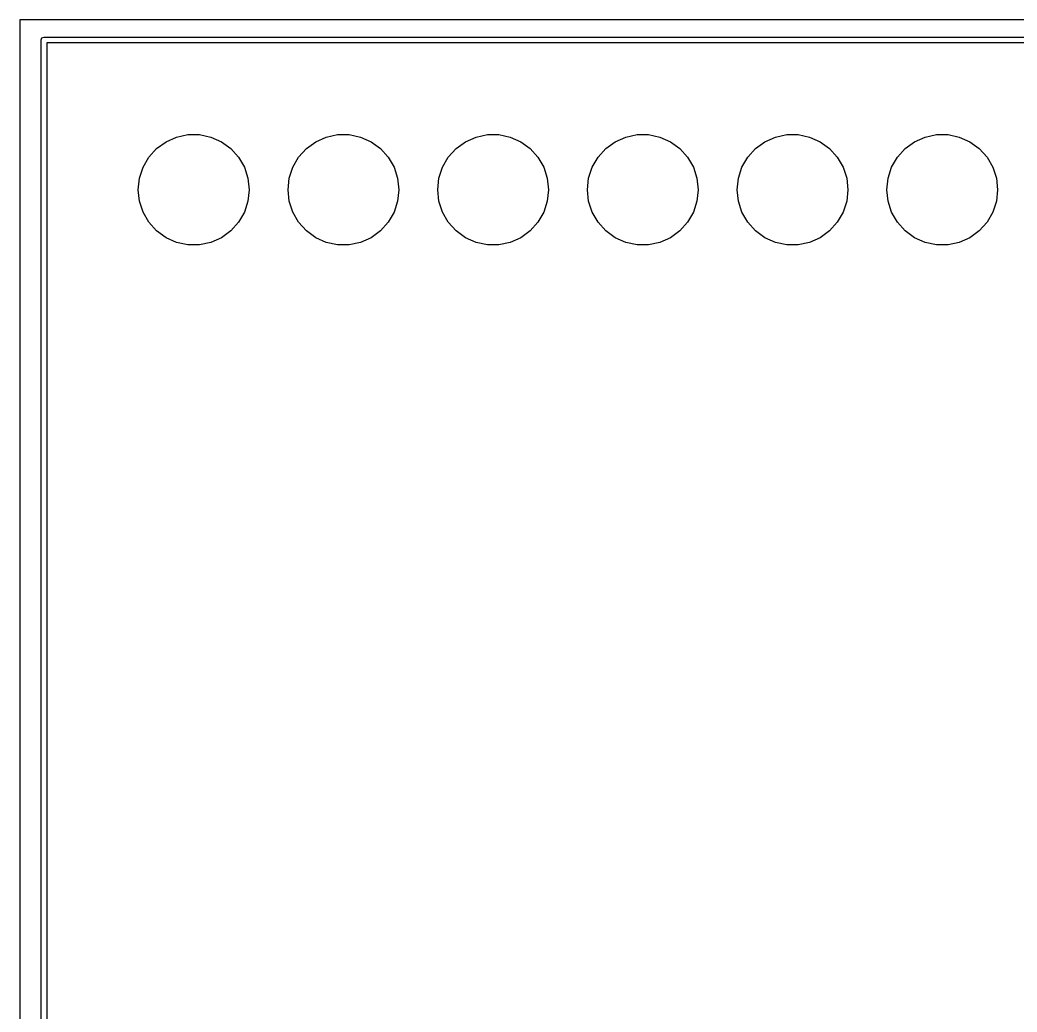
# Model space of a CAD drawing. Header units: millimetres. Extents: x 0 to 489, y -139 to 89.
# Drawn here: x 0.1 to 17.01, y 38.18 to 55.01 of the extents above; entities that cross this region are included whole.
import ezdxf

# ---------------------------------------------------------------- set-up
doc = ezdxf.new("R2010")
doc.units = ezdxf.units.MM
doc.header["$MEASUREMENT"] = 0
doc.layers.get('0').update_dxf_attribs({"linetype": 'CONTINUOUS'})
doc.layers.add('BLACK', color=7, linetype='CONTINUOUS')

msp = doc.modelspace()

# ---------------------------------------------------------------- linework, layer by layer
at = {"linetype": 'Continuous'}
msp.add_lwpolyline([(0.09581, 1.00993), (63.09581, 1.00993), (63.09581, 55.00993), (0.09581, 55.00993)], close=True, dxfattribs=at)
at = {"layer": 'BLACK', "linetype": 'Continuous'}
for p, q in [((0.45407, 54.67039), (0.46907, 54.70579)), ((0.45407, 1.33039), (0.45407, 54.67039)), ((0.46907, 54.70579), (0.50407, 54.72039)), ((0.50407, 54.72039), (62.73407, 54.72039)), ((0.55407, 54.62039), (0.55407, 1.38039)), ((62.68407, 54.62039), (0.55407, 54.62039)), ((2.57407, 52.94429), (2.75407, 53.02419)), ((2.57407, 52.94429), (2.75407, 53.02419)), ((2.57407, 52.94429), (2.75407, 53.02419)), ((2.57407, 52.94429), (2.75407, 53.02419)), ((2.75407, 53.02419), (2.94607, 53.06509)), ((2.75407, 53.02419), (2.94607, 53.06509)), ((2.75407, 53.02419), (2.94607, 53.06509)), ((2.75407, 53.02419), (2.94607, 53.06509)), ((2.94607, 53.06509), (3.14207, 53.06509)), ((2.94607, 53.06509), (3.14207, 53.06509)), ((2.94607, 53.06509), (3.14207, 53.06509)), ((2.94607, 53.06509), (3.14207, 53.06509)), ((3.14207, 53.06509), (3.33407, 53.02419)), ((3.14207, 53.06509), (3.33407, 53.02419)), ((3.14207, 53.06509), (3.33407, 53.02419)), ((3.14207, 53.06509), (3.33407, 53.02419)), ((3.33407, 53.02419), (3.51407, 52.94429)), ((3.33407, 53.02419), (3.51407, 52.94429)), ((3.33407, 53.02419), (3.51407, 52.94429)), ((3.33407, 53.02419), (3.51407, 52.94429)), ((5.11407, 52.94429), (5.29407, 53.02419)), ((5.11407, 52.94429), (5.29407, 53.02419)), ((5.11407, 52.94429), (5.29407, 53.02419)), ((5.11407, 52.94429), (5.29407, 53.02419)), ((5.29407, 53.02419), (5.48607, 53.06509)), ((5.29407, 53.02419), (5.48607, 53.06509)), ((5.29407, 53.02419), (5.48607, 53.06509)), ((5.29407, 53.02419), (5.48607, 53.06509)), ((5.48607, 53.06509), (5.68207, 53.06509)), ((5.48607, 53.06509), (5.68207, 53.06509)), ((5.48607, 53.06509), (5.68207, 53.06509)), ((5.48607, 53.06509), (5.68207, 53.06509)), ((5.68207, 53.06509), (5.87407, 53.02419)), ((5.68207, 53.06509), (5.87407, 53.02419)), ((5.68207, 53.06509), (5.87407, 53.02419)), ((5.68207, 53.06509), (5.87407, 53.02419)), ((5.87407, 53.02419), (6.05407, 52.94429)), ((5.87407, 53.02419), (6.05407, 52.94429)), ((5.87407, 53.02419), (6.05407, 52.94429)), ((5.87407, 53.02419), (6.05407, 52.94429)), ((7.65407, 52.94429), (7.83407, 53.02419)), ((7.65407, 52.94429), (7.83407, 53.02419)), ((7.65407, 52.94429), (7.83407, 53.02419)), ((7.65407, 52.94429), (7.83407, 53.02419)), ((7.83407, 53.02419), (8.02607, 53.06509)), ((7.83407, 53.02419), (8.02607, 53.06509)), ((7.83407, 53.02419), (8.02607, 53.06509)), ((7.83407, 53.02419), (8.02607, 53.06509)), ((8.02607, 53.06509), (8.22207, 53.06509)), ((8.02607, 53.06509), (8.22207, 53.06509)), ((8.02607, 53.06509), (8.22207, 53.06509)), ((8.02607, 53.06509), (8.22207, 53.06509)), ((8.22207, 53.06509), (8.41407, 53.02419)), ((8.22207, 53.06509), (8.41407, 53.02419)), ((8.22207, 53.06509), (8.41407, 53.02419)), ((8.22207, 53.06509), (8.41407, 53.02419)), ((8.41407, 53.02419), (8.59407, 52.94429)), ((8.41407, 53.02419), (8.59407, 52.94429)), ((8.41407, 53.02419), (8.59407, 52.94429)), ((8.41407, 53.02419), (8.59407, 52.94429)), ((10.19407, 52.94429), (10.37407, 53.02419)), ((10.19407, 52.94429), (10.37407, 53.02419)), ((10.19407, 52.94429), (10.37407, 53.02419)), ((10.19407, 52.94429), (10.37407, 53.02419)), ((10.37407, 53.02419), (10.56607, 53.06509)), ((10.37407, 53.02419), (10.56607, 53.06509)), ((10.37407, 53.02419), (10.56607, 53.06509)), ((10.37407, 53.02419), (10.56607, 53.06509)), ((10.56607, 53.06509), (10.76207, 53.06509)), ((10.56607, 53.06509), (10.76207, 53.06509)), ((10.56607, 53.06509), (10.76207, 53.06509)), ((10.56607, 53.06509), (10.76207, 53.06509)), ((10.76207, 53.06509), (10.95407, 53.02419)), ((10.76207, 53.06509), (10.95407, 53.02419)), ((10.76207, 53.06509), (10.95407, 53.02419)), ((10.76207, 53.06509), (10.95407, 53.02419)), ((10.95407, 53.02419), (11.13407, 52.94429)), ((10.95407, 53.02419), (11.13407, 52.94429)), ((10.95407, 53.02419), (11.13407, 52.94429)), ((10.95407, 53.02419), (11.13407, 52.94429)), ((12.73407, 52.94429), (12.91407, 53.02419)), ((12.73407, 52.94429), (12.91407, 53.02419)), ((12.73407, 52.94429), (12.91407, 53.02419)), ((12.73407, 52.94429), (12.91407, 53.02419)), ((12.91407, 53.02419), (13.10607, 53.06509)), ((12.91407, 53.02419), (13.10607, 53.06509)), ((12.91407, 53.02419), (13.10607, 53.06509)), ((12.91407, 53.02419), (13.10607, 53.06509)), ((13.10607, 53.06509), (13.30207, 53.06509)), ((13.10607, 53.06509), (13.30207, 53.06509)), ((13.10607, 53.06509), (13.30207, 53.06509)), ((13.10607, 53.06509), (13.30207, 53.06509)), ((13.30207, 53.06509), (13.49407, 53.02419)), ((13.30207, 53.06509), (13.49407, 53.02419)), ((13.30207, 53.06509), (13.49407, 53.02419)), ((13.30207, 53.06509), (13.49407, 53.02419)), ((13.49407, 53.02419), (13.67407, 52.94429)), ((13.49407, 53.02419), (13.67407, 52.94429)), ((13.49407, 53.02419), (13.67407, 52.94429)), ((13.49407, 53.02419), (13.67407, 52.94429)), ((15.27407, 52.94429), (15.45407, 53.02419)), ((15.27407, 52.94429), (15.45407, 53.02419)), ((15.27407, 52.94429), (15.45407, 53.02419)), ((15.27407, 52.94429), (15.45407, 53.02419)), ((15.45407, 53.02419), (15.64607, 53.06509)), ((15.45407, 53.02419), (15.64607, 53.06509)), ((15.45407, 53.02419), (15.64607, 53.06509)), ((15.45407, 53.02419), (15.64607, 53.06509)), ((15.64607, 53.06509), (15.84207, 53.06509)), ((15.64607, 53.06509), (15.84207, 53.06509)), ((15.64607, 53.06509), (15.84207, 53.06509)), ((15.64607, 53.06509), (15.84207, 53.06509)), ((15.84207, 53.06509), (16.03407, 53.02419)), ((15.84207, 53.06509), (16.03407, 53.02419)), ((15.84207, 53.06509), (16.03407, 53.02419)), ((15.84207, 53.06509), (16.03407, 53.02419)), ((16.03407, 53.02419), (16.21407, 52.94429)), ((16.03407, 53.02419), (16.21407, 52.94429)), ((16.03407, 53.02419), (16.21407, 52.94429)), ((16.03407, 53.02419), (16.21407, 52.94429)), ((2.28407, 52.68279), (2.41507, 52.82879)), ((2.28407, 52.68279), (2.41507, 52.82879)), ((2.28407, 52.68279), (2.41507, 52.82879)), ((2.28407, 52.68279), (2.41507, 52.82879)), ((2.41507, 52.82879), (2.57407, 52.94429)), ((2.41507, 52.82879), (2.57407, 52.94429)), ((2.41507, 52.82879), (2.57407, 52.94429)), ((2.41507, 52.82879), (2.57407, 52.94429)), ((3.51407, 52.94429), (3.67307, 52.82879)), ((3.51407, 52.94429), (3.67307, 52.82879)), ((3.51407, 52.94429), (3.67307, 52.82879)), ((3.51407, 52.94429), (3.67307, 52.82879)), ((3.67307, 52.82879), (3.80407, 52.68279)), ((3.67307, 52.82879), (3.80407, 52.68279)), ((3.67307, 52.82879), (3.80407, 52.68279)), ((3.67307, 52.82879), (3.80407, 52.68279)), ((4.82407, 52.68279), (4.95507, 52.82879)), ((4.82407, 52.68279), (4.95507, 52.82879)), ((4.82407, 52.68279), (4.95507, 52.82879)), ((4.82407, 52.68279), (4.95507, 52.82879)), ((4.95507, 52.82879), (5.11407, 52.94429)), ((4.95507, 52.82879), (5.11407, 52.94429)), ((4.95507, 52.82879), (5.11407, 52.94429)), ((4.95507, 52.82879), (5.11407, 52.94429)), ((6.05407, 52.94429), (6.21307, 52.82879)), ((6.05407, 52.94429), (6.21307, 52.82879)), ((6.05407, 52.94429), (6.21307, 52.82879)), ((6.05407, 52.94429), (6.21307, 52.82879)), ((6.21307, 52.82879), (6.34407, 52.68279)), ((6.21307, 52.82879), (6.34407, 52.68279)), ((6.21307, 52.82879), (6.34407, 52.68279)), ((6.21307, 52.82879), (6.34407, 52.68279)), ((7.36407, 52.68279), (7.49507, 52.82879)), ((7.36407, 52.68279), (7.49507, 52.82879)), ((7.36407, 52.68279), (7.49507, 52.82879)), ((7.36407, 52.68279), (7.49507, 52.82879)), ((7.49507, 52.82879), (7.65407, 52.94429)), ((7.49507, 52.82879), (7.65407, 52.94429)), ((7.49507, 52.82879), (7.65407, 52.94429)), ((7.49507, 52.82879), (7.65407, 52.94429)), ((8.59407, 52.94429), (8.75307, 52.82879)), ((8.59407, 52.94429), (8.75307, 52.82879)), ((8.59407, 52.94429), (8.75307, 52.82879)), ((8.59407, 52.94429), (8.75307, 52.82879)), ((8.75307, 52.82879), (8.88407, 52.68279)), ((8.75307, 52.82879), (8.88407, 52.68279)), ((8.75307, 52.82879), (8.88407, 52.68279)), ((8.75307, 52.82879), (8.88407, 52.68279)), ((9.90407, 52.68279), (10.03507, 52.82879)), ((9.90407, 52.68279), (10.03507, 52.82879)), ((9.90407, 52.68279), (10.03507, 52.82879)), ((9.90407, 52.68279), (10.03507, 52.82879)), ((10.03507, 52.82879), (10.19407, 52.94429)), ((10.03507, 52.82879), (10.19407, 52.94429)), ((10.03507, 52.82879), (10.19407, 52.94429)), ((10.03507, 52.82879), (10.19407, 52.94429)), ((11.13407, 52.94429), (11.29307, 52.82879)), ((11.13407, 52.94429), (11.29307, 52.82879)), ((11.13407, 52.94429), (11.29307, 52.82879)), ((11.13407, 52.94429), (11.29307, 52.82879)), ((11.29307, 52.82879), (11.42407, 52.68279)), ((11.29307, 52.82879), (11.42407, 52.68279)), ((11.29307, 52.82879), (11.42407, 52.68279)), ((11.29307, 52.82879), (11.42407, 52.68279)), ((12.44407, 52.68279), (12.57507, 52.82879)), ((12.44407, 52.68279), (12.57507, 52.82879)), ((12.44407, 52.68279), (12.57507, 52.82879)), ((12.44407, 52.68279), (12.57507, 52.82879)), ((12.57507, 52.82879), (12.73407, 52.94429)), ((12.57507, 52.82879), (12.73407, 52.94429)), ((12.57507, 52.82879), (12.73407, 52.94429)), ((12.57507, 52.82879), (12.73407, 52.94429)), ((13.67407, 52.94429), (13.83307, 52.82879)), ((13.67407, 52.94429), (13.83307, 52.82879)), ((13.67407, 52.94429), (13.83307, 52.82879)), ((13.67407, 52.94429), (13.83307, 52.82879)), ((13.83307, 52.82879), (13.96407, 52.68279)), ((13.83307, 52.82879), (13.96407, 52.68279)), ((13.83307, 52.82879), (13.96407, 52.68279)), ((13.83307, 52.82879), (13.96407, 52.68279)), ((14.98407, 52.68279), (15.11507, 52.82879)), ((14.98407, 52.68279), (15.11507, 52.82879)), ((14.98407, 52.68279), (15.11507, 52.82879)), ((14.98407, 52.68279), (15.11507, 52.82879)), ((15.11507, 52.82879), (15.27407, 52.94429)), ((15.11507, 52.82879), (15.27407, 52.94429)), ((15.11507, 52.82879), (15.27407, 52.94429)), ((15.11507, 52.82879), (15.27407, 52.94429)), ((16.21407, 52.94429), (16.37307, 52.82879)), ((16.21407, 52.94429), (16.37307, 52.82879)), ((16.21407, 52.94429), (16.37307, 52.82879)), ((16.21407, 52.94429), (16.37307, 52.82879)), ((16.37307, 52.82879), (16.50407, 52.68279)), ((16.37307, 52.82879), (16.50407, 52.68279)), ((16.37307, 52.82879), (16.50407, 52.68279)), ((16.37307, 52.82879), (16.50407, 52.68279)), ((2.18507, 52.51269), (2.28407, 52.68279)), ((2.18507, 52.51269), (2.28407, 52.68279)), ((2.18507, 52.51269), (2.28407, 52.68279)), ((2.18507, 52.51269), (2.28407, 52.68279)), ((3.80407, 52.68279), (3.90307, 52.51269)), ((3.80407, 52.68279), (3.90307, 52.51269)), ((3.80407, 52.68279), (3.90307, 52.51269)), ((3.80407, 52.68279), (3.90307, 52.51269)), ((4.72507, 52.51269), (4.82407, 52.68279)), ((4.72507, 52.51269), (4.82407, 52.68279)), ((4.72507, 52.51269), (4.82407, 52.68279)), ((4.72507, 52.51269), (4.82407, 52.68279)), ((6.34407, 52.68279), (6.44307, 52.51269)), ((6.34407, 52.68279), (6.44307, 52.51269)), ((6.34407, 52.68279), (6.44307, 52.51269)), ((6.34407, 52.68279), (6.44307, 52.51269)), ((7.26507, 52.51269), (7.36407, 52.68279)), ((7.26507, 52.51269), (7.36407, 52.68279)), ((7.26507, 52.51269), (7.36407, 52.68279)), ((7.26507, 52.51269), (7.36407, 52.68279)), ((8.88407, 52.68279), (8.98307, 52.51269)), ((8.88407, 52.68279), (8.98307, 52.51269)), ((8.88407, 52.68279), (8.98307, 52.51269)), ((8.88407, 52.68279), (8.98307, 52.51269)), ((9.80507, 52.51269), (9.90407, 52.68279)), ((9.80507, 52.51269), (9.90407, 52.68279)), ((9.80507, 52.51269), (9.90407, 52.68279)), ((9.80507, 52.51269), (9.90407, 52.68279)), ((11.42407, 52.68279), (11.52307, 52.51269)), ((11.42407, 52.68279), (11.52307, 52.51269)), ((11.42407, 52.68279), (11.52307, 52.51269)), ((11.42407, 52.68279), (11.52307, 52.51269)), ((12.34507, 52.51269), (12.44407, 52.68279)), ((12.34507, 52.51269), (12.44407, 52.68279)), ((12.34507, 52.51269), (12.44407, 52.68279)), ((12.34507, 52.51269), (12.44407, 52.68279)), ((13.96407, 52.68279), (14.06307, 52.51269)), ((13.96407, 52.68279), (14.06307, 52.51269)), ((13.96407, 52.68279), (14.06307, 52.51269)), ((13.96407, 52.68279), (14.06307, 52.51269)), ((14.88507, 52.51269), (14.98407, 52.68279)), ((14.88507, 52.51269), (14.98407, 52.68279)), ((14.88507, 52.51269), (14.98407, 52.68279)), ((14.88507, 52.51269), (14.98407, 52.68279)), ((16.50407, 52.68279), (16.60307, 52.51269)), ((16.50407, 52.68279), (16.60307, 52.51269)), ((16.50407, 52.68279), (16.60307, 52.51269)), ((16.50407, 52.68279), (16.60307, 52.51269)), ((2.12507, 52.32579), (2.18507, 52.51269)), ((2.12507, 52.32579), (2.18507, 52.51269)), ((2.12507, 52.32579), (2.18507, 52.51269)), ((2.12507, 52.32579), (2.18507, 52.51269)), ((3.90307, 52.51269), (3.96307, 52.32579)), ((3.90307, 52.51269), (3.96307, 52.32579)), ((3.90307, 52.51269), (3.96307, 52.32579)), ((3.90307, 52.51269), (3.96307, 52.32579)), ((4.66507, 52.32579), (4.72507, 52.51269)), ((4.66507, 52.32579), (4.72507, 52.51269)), ((4.66507, 52.32579), (4.72507, 52.51269)), ((4.66507, 52.32579), (4.72507, 52.51269)), ((6.44307, 52.51269), (6.50307, 52.32579)), ((6.44307, 52.51269), (6.50307, 52.32579)), ((6.44307, 52.51269), (6.50307, 52.32579)), ((6.44307, 52.51269), (6.50307, 52.32579)), ((7.20507, 52.32579), (7.26507, 52.51269)), ((7.20507, 52.32579), (7.26507, 52.51269)), ((7.20507, 52.32579), (7.26507, 52.51269)), ((7.20507, 52.32579), (7.26507, 52.51269)), ((8.98307, 52.51269), (9.04307, 52.32579)), ((8.98307, 52.51269), (9.04307, 52.32579)), ((8.98307, 52.51269), (9.04307, 52.32579)), ((8.98307, 52.51269), (9.04307, 52.32579)), ((9.74507, 52.32579), (9.80507, 52.51269)), ((9.74507, 52.32579), (9.80507, 52.51269)), ((9.74507, 52.32579), (9.80507, 52.51269)), ((9.74507, 52.32579), (9.80507, 52.51269)), ((11.52307, 52.51269), (11.58307, 52.32579)), ((11.52307, 52.51269), (11.58307, 52.32579)), ((11.52307, 52.51269), (11.58307, 52.32579)), ((11.52307, 52.51269), (11.58307, 52.32579)), ((12.28507, 52.32579), (12.34507, 52.51269)), ((12.28507, 52.32579), (12.34507, 52.51269)), ((12.28507, 52.32579), (12.34507, 52.51269)), ((12.28507, 52.32579), (12.34507, 52.51269)), ((14.06307, 52.51269), (14.12307, 52.32579)), ((14.06307, 52.51269), (14.12307, 52.32579)), ((14.06307, 52.51269), (14.12307, 52.32579)), ((14.06307, 52.51269), (14.12307, 52.32579)), ((14.82507, 52.32579), (14.88507, 52.51269)), ((14.82507, 52.32579), (14.88507, 52.51269)), ((14.82507, 52.32579), (14.88507, 52.51269)), ((14.82507, 52.32579), (14.88507, 52.51269)), ((16.60307, 52.51269), (16.66307, 52.32579)), ((16.60307, 52.51269), (16.66307, 52.32579)), ((16.60307, 52.51269), (16.66307, 52.32579)), ((16.60307, 52.51269), (16.66307, 52.32579)), ((2.10407, 52.13039), (2.12507, 52.32579)), ((2.10407, 52.13039), (2.12507, 52.32579)), ((2.10407, 52.13039), (2.12507, 52.32579)), ((2.10407, 52.13039), (2.12507, 52.32579)), ((3.96307, 52.32579), (3.98407, 52.13039)), ((3.96307, 52.32579), (3.98407, 52.13039)), ((3.96307, 52.32579), (3.98407, 52.13039)), ((3.96307, 52.32579), (3.98407, 52.13039)), ((4.64407, 52.13039), (4.66507, 52.32579)), ((4.64407, 52.13039), (4.66507, 52.32579)), ((4.64407, 52.13039), (4.66507, 52.32579)), ((4.64407, 52.13039), (4.66507, 52.32579)), ((6.50307, 52.32579), (6.52407, 52.13039)), ((6.50307, 52.32579), (6.52407, 52.13039)), ((6.50307, 52.32579), (6.52407, 52.13039)), ((6.50307, 52.32579), (6.52407, 52.13039)), ((7.18407, 52.13039), (7.20507, 52.32579)), ((7.18407, 52.13039), (7.20507, 52.32579)), ((7.18407, 52.13039), (7.20507, 52.32579)), ((7.18407, 52.13039), (7.20507, 52.32579)), ((9.04307, 52.32579), (9.06407, 52.13039)), ((9.04307, 52.32579), (9.06407, 52.13039)), ((9.04307, 52.32579), (9.06407, 52.13039)), ((9.04307, 52.32579), (9.06407, 52.13039)), ((9.72407, 52.13039), (9.74507, 52.32579)), ((9.72407, 52.13039), (9.74507, 52.32579)), ((9.72407, 52.13039), (9.74507, 52.32579)), ((9.72407, 52.13039), (9.74507, 52.32579)), ((11.58307, 52.32579), (11.60407, 52.13039)), ((11.58307, 52.32579), (11.60407, 52.13039)), ((11.58307, 52.32579), (11.60407, 52.13039)), ((11.58307, 52.32579), (11.60407, 52.13039)), ((12.26407, 52.13039), (12.28507, 52.32579)), ((12.26407, 52.13039), (12.28507, 52.32579)), ((12.26407, 52.13039), (12.28507, 52.32579)), ((12.26407, 52.13039), (12.28507, 52.32579)), ((14.12307, 52.32579), (14.14407, 52.13039)), ((14.12307, 52.32579), (14.14407, 52.13039)), ((14.12307, 52.32579), (14.14407, 52.13039)), ((14.12307, 52.32579), (14.14407, 52.13039)), ((14.80407, 52.13039), (14.82507, 52.32579)), ((14.80407, 52.13039), (14.82507, 52.32579)), ((14.80407, 52.13039), (14.82507, 52.32579)), ((14.80407, 52.13039), (14.82507, 52.32579)), ((16.66307, 52.32579), (16.68407, 52.13039)), ((16.66307, 52.32579), (16.68407, 52.13039)), ((16.66307, 52.32579), (16.68407, 52.13039)), ((16.66307, 52.32579), (16.68407, 52.13039)), ((2.12507, 51.93499), (2.10407, 52.13039)), ((2.12507, 51.93499), (2.10407, 52.13039)), ((2.12507, 51.93499), (2.10407, 52.13039)), ((2.12507, 51.93499), (2.10407, 52.13039)), ((3.98407, 52.13039), (3.96307, 51.93499)), ((3.98407, 52.13039), (3.96307, 51.93499)), ((3.98407, 52.13039), (3.96307, 51.93499)), ((3.98407, 52.13039), (3.96307, 51.93499)), ((4.66507, 51.93499), (4.64407, 52.13039)), ((4.66507, 51.93499), (4.64407, 52.13039)), ((4.66507, 51.93499), (4.64407, 52.13039)), ((4.66507, 51.93499), (4.64407, 52.13039)), ((6.52407, 52.13039), (6.50307, 51.93499)), ((6.52407, 52.13039), (6.50307, 51.93499)), ((6.52407, 52.13039), (6.50307, 51.93499)), ((6.52407, 52.13039), (6.50307, 51.93499)), ((7.20507, 51.93499), (7.18407, 52.13039)), ((7.20507, 51.93499), (7.18407, 52.13039)), ((7.20507, 51.93499), (7.18407, 52.13039)), ((7.20507, 51.93499), (7.18407, 52.13039)), ((9.06407, 52.13039), (9.04307, 51.93499)), ((9.06407, 52.13039), (9.04307, 51.93499)), ((9.06407, 52.13039), (9.04307, 51.93499)), ((9.06407, 52.13039), (9.04307, 51.93499)), ((9.74507, 51.93499), (9.72407, 52.13039)), ((9.74507, 51.93499), (9.72407, 52.13039)), ((9.74507, 51.93499), (9.72407, 52.13039)), ((9.74507, 51.93499), (9.72407, 52.13039)), ((11.60407, 52.13039), (11.58307, 51.93499)), ((11.60407, 52.13039), (11.58307, 51.93499)), ((11.60407, 52.13039), (11.58307, 51.93499)), ((11.60407, 52.13039), (11.58307, 51.93499)), ((12.28507, 51.93499), (12.26407, 52.13039)), ((12.28507, 51.93499), (12.26407, 52.13039)), ((12.28507, 51.93499), (12.26407, 52.13039)), ((12.28507, 51.93499), (12.26407, 52.13039)), ((14.14407, 52.13039), (14.12307, 51.93499)), ((14.14407, 52.13039), (14.12307, 51.93499)), ((14.14407, 52.13039), (14.12307, 51.93499)), ((14.14407, 52.13039), (14.12307, 51.93499)), ((14.82507, 51.93499), (14.80407, 52.13039)), ((14.82507, 51.93499), (14.80407, 52.13039)), ((14.82507, 51.93499), (14.80407, 52.13039)), ((14.82507, 51.93499), (14.80407, 52.13039)), ((16.68407, 52.13039), (16.66307, 51.93499)), ((16.68407, 52.13039), (16.66307, 51.93499)), ((16.68407, 52.13039), (16.66307, 51.93499)), ((16.68407, 52.13039), (16.66307, 51.93499)), ((2.18507, 51.74809), (2.12507, 51.93499)), ((2.18507, 51.74809), (2.12507, 51.93499)), ((2.18507, 51.74809), (2.12507, 51.93499)), ((2.18507, 51.74809), (2.12507, 51.93499)), ((3.96307, 51.93499), (3.90307, 51.74809)), ((3.96307, 51.93499), (3.90307, 51.74809)), ((3.96307, 51.93499), (3.90307, 51.74809)), ((3.96307, 51.93499), (3.90307, 51.74809)), ((4.72507, 51.74809), (4.66507, 51.93499)), ((4.72507, 51.74809), (4.66507, 51.93499)), ((4.72507, 51.74809), (4.66507, 51.93499)), ((4.72507, 51.74809), (4.66507, 51.93499)), ((6.50307, 51.93499), (6.44307, 51.74809)), ((6.50307, 51.93499), (6.44307, 51.74809)), ((6.50307, 51.93499), (6.44307, 51.74809)), ((6.50307, 51.93499), (6.44307, 51.74809)), ((7.26507, 51.74809), (7.20507, 51.93499)), ((7.26507, 51.74809), (7.20507, 51.93499)), ((7.26507, 51.74809), (7.20507, 51.93499)), ((7.26507, 51.74809), (7.20507, 51.93499)), ((9.04307, 51.93499), (8.98307, 51.74809)), ((9.04307, 51.93499), (8.98307, 51.74809)), ((9.04307, 51.93499), (8.98307, 51.74809)), ((9.04307, 51.93499), (8.98307, 51.74809)), ((9.80507, 51.74809), (9.74507, 51.93499)), ((9.80507, 51.74809), (9.74507, 51.93499)), ((9.80507, 51.74809), (9.74507, 51.93499)), ((9.80507, 51.74809), (9.74507, 51.93499)), ((11.58307, 51.93499), (11.52307, 51.74809)), ((11.58307, 51.93499), (11.52307, 51.74809)), ((11.58307, 51.93499), (11.52307, 51.74809)), ((11.58307, 51.93499), (11.52307, 51.74809)), ((12.34507, 51.74809), (12.28507, 51.93499)), ((12.34507, 51.74809), (12.28507, 51.93499)), ((12.34507, 51.74809), (12.28507, 51.93499)), ((12.34507, 51.74809), (12.28507, 51.93499)), ((14.12307, 51.93499), (14.06307, 51.74809)), ((14.12307, 51.93499), (14.06307, 51.74809)), ((14.12307, 51.93499), (14.06307, 51.74809)), ((14.12307, 51.93499), (14.06307, 51.74809)), ((14.88507, 51.74809), (14.82507, 51.93499)), ((14.88507, 51.74809), (14.82507, 51.93499)), ((14.88507, 51.74809), (14.82507, 51.93499)), ((14.88507, 51.74809), (14.82507, 51.93499)), ((16.66307, 51.93499), (16.60307, 51.74809)), ((16.66307, 51.93499), (16.60307, 51.74809)), ((16.66307, 51.93499), (16.60307, 51.74809)), ((16.66307, 51.93499), (16.60307, 51.74809)), ((2.28407, 51.57799), (2.18507, 51.74809)), ((2.28407, 51.57799), (2.18507, 51.74809)), ((2.28407, 51.57799), (2.18507, 51.74809)), ((2.28407, 51.57799), (2.18507, 51.74809)), ((3.90307, 51.74809), (3.80407, 51.57799)), ((3.90307, 51.74809), (3.80407, 51.57799)), ((3.90307, 51.74809), (3.80407, 51.57799)), ((3.90307, 51.74809), (3.80407, 51.57799)), ((4.82407, 51.57799), (4.72507, 51.74809)), ((4.82407, 51.57799), (4.72507, 51.74809)), ((4.82407, 51.57799), (4.72507, 51.74809)), ((4.82407, 51.57799), (4.72507, 51.74809)), ((6.44307, 51.74809), (6.34407, 51.57799)), ((6.44307, 51.74809), (6.34407, 51.57799)), ((6.44307, 51.74809), (6.34407, 51.57799)), ((6.44307, 51.74809), (6.34407, 51.57799)), ((7.36407, 51.57799), (7.26507, 51.74809)), ((7.36407, 51.57799), (7.26507, 51.74809)), ((7.36407, 51.57799), (7.26507, 51.74809)), ((7.36407, 51.57799), (7.26507, 51.74809)), ((8.98307, 51.74809), (8.88407, 51.57799)), ((8.98307, 51.74809), (8.88407, 51.57799)), ((8.98307, 51.74809), (8.88407, 51.57799)), ((8.98307, 51.74809), (8.88407, 51.57799)), ((9.90407, 51.57799), (9.80507, 51.74809)), ((9.90407, 51.57799), (9.80507, 51.74809)), ((9.90407, 51.57799), (9.80507, 51.74809)), ((9.90407, 51.57799), (9.80507, 51.74809)), ((11.52307, 51.74809), (11.42407, 51.57799)), ((11.52307, 51.74809), (11.42407, 51.57799)), ((11.52307, 51.74809), (11.42407, 51.57799)), ((11.52307, 51.74809), (11.42407, 51.57799)), ((12.44407, 51.57799), (12.34507, 51.74809)), ((12.44407, 51.57799), (12.34507, 51.74809)), ((12.44407, 51.57799), (12.34507, 51.74809)), ((12.44407, 51.57799), (12.34507, 51.74809)), ((14.06307, 51.74809), (13.96407, 51.57799)), ((14.06307, 51.74809), (13.96407, 51.57799)), ((14.06307, 51.74809), (13.96407, 51.57799)), ((14.06307, 51.74809), (13.96407, 51.57799)), ((14.98407, 51.57799), (14.88507, 51.74809)), ((14.98407, 51.57799), (14.88507, 51.74809)), ((14.98407, 51.57799), (14.88507, 51.74809)), ((14.98407, 51.57799), (14.88507, 51.74809)), ((16.60307, 51.74809), (16.50407, 51.57799)), ((16.60307, 51.74809), (16.50407, 51.57799)), ((16.60307, 51.74809), (16.50407, 51.57799)), ((16.60307, 51.74809), (16.50407, 51.57799)), ((2.41507, 51.43199), (2.28407, 51.57799)), ((2.41507, 51.43199), (2.28407, 51.57799)), ((2.41507, 51.43199), (2.28407, 51.57799)), ((2.41507, 51.43199), (2.28407, 51.57799)), ((2.57407, 51.31649), (2.41507, 51.43199)), ((2.57407, 51.31649), (2.41507, 51.43199)), ((2.57407, 51.31649), (2.41507, 51.43199)), ((2.57407, 51.31649), (2.41507, 51.43199)), ((3.67307, 51.43199), (3.51407, 51.31649)), ((3.67307, 51.43199), (3.51407, 51.31649)), ((3.67307, 51.43199), (3.51407, 51.31649)), ((3.67307, 51.43199), (3.51407, 51.31649)), ((3.80407, 51.57799), (3.67307, 51.43199)), ((3.80407, 51.57799), (3.67307, 51.43199)), ((3.80407, 51.57799), (3.67307, 51.43199)), ((3.80407, 51.57799), (3.67307, 51.43199)), ((4.95507, 51.43199), (4.82407, 51.57799)), ((4.95507, 51.43199), (4.82407, 51.57799)), ((4.95507, 51.43199), (4.82407, 51.57799)), ((4.95507, 51.43199), (4.82407, 51.57799)), ((5.11407, 51.31649), (4.95507, 51.43199)), ((5.11407, 51.31649), (4.95507, 51.43199)), ((5.11407, 51.31649), (4.95507, 51.43199)), ((5.11407, 51.31649), (4.95507, 51.43199)), ((6.21307, 51.43199), (6.05407, 51.31649)), ((6.21307, 51.43199), (6.05407, 51.31649)), ((6.21307, 51.43199), (6.05407, 51.31649)), ((6.21307, 51.43199), (6.05407, 51.31649)), ((6.34407, 51.57799), (6.21307, 51.43199)), ((6.34407, 51.57799), (6.21307, 51.43199)), ((6.34407, 51.57799), (6.21307, 51.43199)), ((6.34407, 51.57799), (6.21307, 51.43199)), ((7.49507, 51.43199), (7.36407, 51.57799)), ((7.49507, 51.43199), (7.36407, 51.57799)), ((7.49507, 51.43199), (7.36407, 51.57799)), ((7.49507, 51.43199), (7.36407, 51.57799)), ((7.65407, 51.31649), (7.49507, 51.43199)), ((7.65407, 51.31649), (7.49507, 51.43199)), ((7.65407, 51.31649), (7.49507, 51.43199)), ((7.65407, 51.31649), (7.49507, 51.43199)), ((8.75307, 51.43199), (8.59407, 51.31649)), ((8.75307, 51.43199), (8.59407, 51.31649)), ((8.75307, 51.43199), (8.59407, 51.31649)), ((8.75307, 51.43199), (8.59407, 51.31649)), ((8.88407, 51.57799), (8.75307, 51.43199)), ((8.88407, 51.57799), (8.75307, 51.43199)), ((8.88407, 51.57799), (8.75307, 51.43199)), ((8.88407, 51.57799), (8.75307, 51.43199)), ((10.03507, 51.43199), (9.90407, 51.57799)), ((10.03507, 51.43199), (9.90407, 51.57799)), ((10.03507, 51.43199), (9.90407, 51.57799)), ((10.03507, 51.43199), (9.90407, 51.57799)), ((10.19407, 51.31649), (10.03507, 51.43199)), ((10.19407, 51.31649), (10.03507, 51.43199)), ((10.19407, 51.31649), (10.03507, 51.43199)), ((10.19407, 51.31649), (10.03507, 51.43199)), ((11.29307, 51.43199), (11.13407, 51.31649)), ((11.29307, 51.43199), (11.13407, 51.31649)), ((11.29307, 51.43199), (11.13407, 51.31649)), ((11.29307, 51.43199), (11.13407, 51.31649)), ((11.42407, 51.57799), (11.29307, 51.43199)), ((11.42407, 51.57799), (11.29307, 51.43199)), ((11.42407, 51.57799), (11.29307, 51.43199)), ((11.42407, 51.57799), (11.29307, 51.43199)), ((12.57507, 51.43199), (12.44407, 51.57799)), ((12.57507, 51.43199), (12.44407, 51.57799)), ((12.57507, 51.43199), (12.44407, 51.57799)), ((12.57507, 51.43199), (12.44407, 51.57799)), ((12.73407, 51.31649), (12.57507, 51.43199)), ((12.73407, 51.31649), (12.57507, 51.43199)), ((12.73407, 51.31649), (12.57507, 51.43199)), ((12.73407, 51.31649), (12.57507, 51.43199)), ((13.83307, 51.43199), (13.67407, 51.31649)), ((13.83307, 51.43199), (13.67407, 51.31649)), ((13.83307, 51.43199), (13.67407, 51.31649)), ((13.83307, 51.43199), (13.67407, 51.31649)), ((13.96407, 51.57799), (13.83307, 51.43199)), ((13.96407, 51.57799), (13.83307, 51.43199)), ((13.96407, 51.57799), (13.83307, 51.43199)), ((13.96407, 51.57799), (13.83307, 51.43199)), ((15.11507, 51.43199), (14.98407, 51.57799)), ((15.11507, 51.43199), (14.98407, 51.57799)), ((15.11507, 51.43199), (14.98407, 51.57799)), ((15.11507, 51.43199), (14.98407, 51.57799)), ((15.27407, 51.31649), (15.11507, 51.43199)), ((15.27407, 51.31649), (15.11507, 51.43199)), ((15.27407, 51.31649), (15.11507, 51.43199)), ((15.27407, 51.31649), (15.11507, 51.43199)), ((16.37307, 51.43199), (16.21407, 51.31649)), ((16.37307, 51.43199), (16.21407, 51.31649)), ((16.37307, 51.43199), (16.21407, 51.31649)), ((16.37307, 51.43199), (16.21407, 51.31649)), ((16.50407, 51.57799), (16.37307, 51.43199)), ((16.50407, 51.57799), (16.37307, 51.43199)), ((16.50407, 51.57799), (16.37307, 51.43199)), ((16.50407, 51.57799), (16.37307, 51.43199)), ((2.75407, 51.23659), (2.57407, 51.31649)), ((2.75407, 51.23659), (2.57407, 51.31649)), ((2.75407, 51.23659), (2.57407, 51.31649)), ((2.75407, 51.23659), (2.57407, 51.31649)), ((3.51407, 51.31649), (3.33407, 51.23659)), ((3.51407, 51.31649), (3.33407, 51.23659)), ((3.51407, 51.31649), (3.33407, 51.23659)), ((3.51407, 51.31649), (3.33407, 51.23659)), ((5.29407, 51.23659), (5.11407, 51.31649)), ((5.29407, 51.23659), (5.11407, 51.31649)), ((5.29407, 51.23659), (5.11407, 51.31649)), ((5.29407, 51.23659), (5.11407, 51.31649)), ((6.05407, 51.31649), (5.87407, 51.23659)), ((6.05407, 51.31649), (5.87407, 51.23659)), ((6.05407, 51.31649), (5.87407, 51.23659)), ((6.05407, 51.31649), (5.87407, 51.23659)), ((7.83407, 51.23659), (7.65407, 51.31649)), ((7.83407, 51.23659), (7.65407, 51.31649)), ((7.83407, 51.23659), (7.65407, 51.31649)), ((7.83407, 51.23659), (7.65407, 51.31649)), ((8.59407, 51.31649), (8.41407, 51.23659)), ((8.59407, 51.31649), (8.41407, 51.23659)), ((8.59407, 51.31649), (8.41407, 51.23659)), ((8.59407, 51.31649), (8.41407, 51.23659)), ((10.37407, 51.23659), (10.19407, 51.31649)), ((10.37407, 51.23659), (10.19407, 51.31649)), ((10.37407, 51.23659), (10.19407, 51.31649)), ((10.37407, 51.23659), (10.19407, 51.31649)), ((11.13407, 51.31649), (10.95407, 51.23659)), ((11.13407, 51.31649), (10.95407, 51.23659)), ((11.13407, 51.31649), (10.95407, 51.23659)), ((11.13407, 51.31649), (10.95407, 51.23659)), ((12.91407, 51.23659), (12.73407, 51.31649)), ((12.91407, 51.23659), (12.73407, 51.31649)), ((12.91407, 51.23659), (12.73407, 51.31649)), ((12.91407, 51.23659), (12.73407, 51.31649)), ((13.67407, 51.31649), (13.49407, 51.23659)), ((13.67407, 51.31649), (13.49407, 51.23659)), ((13.67407, 51.31649), (13.49407, 51.23659)), ((13.67407, 51.31649), (13.49407, 51.23659)), ((15.45407, 51.23659), (15.27407, 51.31649)), ((15.45407, 51.23659), (15.27407, 51.31649)), ((15.45407, 51.23659), (15.27407, 51.31649)), ((15.45407, 51.23659), (15.27407, 51.31649)), ((16.21407, 51.31649), (16.03407, 51.23659)), ((16.21407, 51.31649), (16.03407, 51.23659)), ((16.21407, 51.31649), (16.03407, 51.23659)), ((16.21407, 51.31649), (16.03407, 51.23659)), ((2.94607, 51.19569), (2.75407, 51.23659)), ((2.94607, 51.19569), (2.75407, 51.23659)), ((2.94607, 51.19569), (2.75407, 51.23659)), ((2.94607, 51.19569), (2.75407, 51.23659)), ((3.14207, 51.19569), (2.94607, 51.19569)), ((3.14207, 51.19569), (2.94607, 51.19569)), ((3.14207, 51.19569), (2.94607, 51.19569)), ((3.14207, 51.19569), (2.94607, 51.19569)), ((3.33407, 51.23659), (3.14207, 51.19569)), ((3.33407, 51.23659), (3.14207, 51.19569)), ((3.33407, 51.23659), (3.14207, 51.19569)), ((3.33407, 51.23659), (3.14207, 51.19569)), ((5.48607, 51.19569), (5.29407, 51.23659)), ((5.48607, 51.19569), (5.29407, 51.23659)), ((5.48607, 51.19569), (5.29407, 51.23659)), ((5.48607, 51.19569), (5.29407, 51.23659)), ((5.68207, 51.19569), (5.48607, 51.19569)), ((5.68207, 51.19569), (5.48607, 51.19569)), ((5.68207, 51.19569), (5.48607, 51.19569)), ((5.68207, 51.19569), (5.48607, 51.19569)), ((5.87407, 51.23659), (5.68207, 51.19569)), ((5.87407, 51.23659), (5.68207, 51.19569)), ((5.87407, 51.23659), (5.68207, 51.19569)), ((5.87407, 51.23659), (5.68207, 51.19569)), ((8.02607, 51.19569), (7.83407, 51.23659)), ((8.02607, 51.19569), (7.83407, 51.23659)), ((8.02607, 51.19569), (7.83407, 51.23659)), ((8.02607, 51.19569), (7.83407, 51.23659)), ((8.22207, 51.19569), (8.02607, 51.19569)), ((8.22207, 51.19569), (8.02607, 51.19569)), ((8.22207, 51.19569), (8.02607, 51.19569)), ((8.22207, 51.19569), (8.02607, 51.19569)), ((8.41407, 51.23659), (8.22207, 51.19569)), ((8.41407, 51.23659), (8.22207, 51.19569)), ((8.41407, 51.23659), (8.22207, 51.19569)), ((8.41407, 51.23659), (8.22207, 51.19569)), ((10.56607, 51.19569), (10.37407, 51.23659)), ((10.56607, 51.19569), (10.37407, 51.23659)), ((10.56607, 51.19569), (10.37407, 51.23659)), ((10.56607, 51.19569), (10.37407, 51.23659)), ((10.76207, 51.19569), (10.56607, 51.19569)), ((10.76207, 51.19569), (10.56607, 51.19569)), ((10.76207, 51.19569), (10.56607, 51.19569)), ((10.76207, 51.19569), (10.56607, 51.19569)), ((10.95407, 51.23659), (10.76207, 51.19569)), ((10.95407, 51.23659), (10.76207, 51.19569)), ((10.95407, 51.23659), (10.76207, 51.19569)), ((10.95407, 51.23659), (10.76207, 51.19569)), ((13.10607, 51.19569), (12.91407, 51.23659)), ((13.10607, 51.19569), (12.91407, 51.23659)), ((13.10607, 51.19569), (12.91407, 51.23659)), ((13.10607, 51.19569), (12.91407, 51.23659)), ((13.30207, 51.19569), (13.10607, 51.19569)), ((13.30207, 51.19569), (13.10607, 51.19569)), ((13.30207, 51.19569), (13.10607, 51.19569)), ((13.30207, 51.19569), (13.10607, 51.19569)), ((13.49407, 51.23659), (13.30207, 51.19569)), ((13.49407, 51.23659), (13.30207, 51.19569)), ((13.49407, 51.23659), (13.30207, 51.19569)), ((13.49407, 51.23659), (13.30207, 51.19569)), ((15.64607, 51.19569), (15.45407, 51.23659)), ((15.64607, 51.19569), (15.45407, 51.23659)), ((15.64607, 51.19569), (15.45407, 51.23659)), ((15.64607, 51.19569), (15.45407, 51.23659)), ((15.84207, 51.19569), (15.64607, 51.19569)), ((15.84207, 51.19569), (15.64607, 51.19569)), ((15.84207, 51.19569), (15.64607, 51.19569)), ((15.84207, 51.19569), (15.64607, 51.19569)), ((16.03407, 51.23659), (15.84207, 51.19569)), ((16.03407, 51.23659), (15.84207, 51.19569)), ((16.03407, 51.23659), (15.84207, 51.19569)), ((16.03407, 51.23659), (15.84207, 51.19569))]:
    msp.add_line(p, q, dxfattribs=at)

doc.saveas('drawing.dxf')
